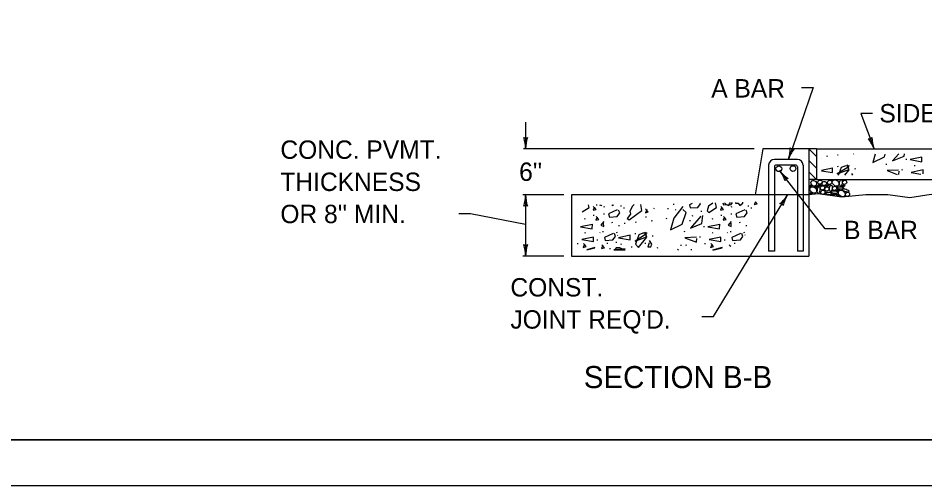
# Model space of a CAD drawing. Extents: x 997.6 to 1037.1, y 998.9 to 1022.9.
# Drawn here: x 1013.83 to 1023.7, y 1000 to 1005.09 of the extents above; entities that cross this region are included whole.
import ezdxf

# ---------------------------------------------------------------- set-up
doc = ezdxf.new("R2010")
doc.units = 0
for name, color, linetype in [('Level 1', 7, 'Continuous'), ('Level 10', 7, 'Continuous'), ('Level 11', 7, 'Continuous'), ('Level 14', 7, 'Continuous')]:
    doc.layers.add(name, color=color, linetype=linetype)

msp = doc.modelspace()

# ---------------------------------------------------------------- linework, layer by layer
at = {"layer": 'Level 1'}
for p, q in [((1022.4834, 1004.3355), (1022.215, 1003.5541)), ((1022.3584, 1004.3355), (1022.4834, 1004.3355)), ((1023.1301, 1004.0545), (1023.0051, 1004.0545)), ((1023.0051, 1004.0545), (1023.1475, 1003.6678)), ((1019.3548, 1003.9596), (1019.3548, 1003.6678)), ((1021.842, 1003.6678), (1019.3306, 1003.6678)), ((1021.9381, 1003.6678), (1021.8548, 1003.1678)), ((1022.4381, 1003.6678), (1021.9381, 1003.6678)), ((1022.5215, 1003.6678), (1022.4381, 1003.6678)), ((1022.5215, 1003.5845), (1022.4381, 1003.6678)), ((1022.4381, 1003.6678), (1022.4381, 1002.5011)), ((1022.5215, 1003.6678), (1022.5215, 1003.3345)), ((1022.5215, 1003.6678), (1024.1218, 1003.6678)), ((1022.3131, 1003.5541), (1022.0631, 1003.5541)), ((1022.5215, 1003.4595), (1022.4381, 1003.5428)), ((1022.0006, 1003.4916), (1022.0006, 1002.5541)), ((1022.0631, 1003.4708), (1022.0631, 1002.5541)), ((1022.2923, 1003.4916), (1022.084, 1003.4916)), ((1022.6155, 1002.798), (1022.1188, 1003.4319)), ((1022.3131, 1003.4708), (1022.3131, 1002.5541)), ((1022.3756, 1003.4916), (1022.3756, 1002.5541)), ((1022.5215, 1003.3345), (1022.4381, 1003.4178)), ((1022.5215, 1003.3345), (1022.4381, 1003.3345)), ((1022.5215, 1003.3345), (1024.1218, 1003.3345)), ((1019.77, 1003.1678), (1019.3267, 1003.1678)), ((1019.3548, 1003.1678), (1019.3548, 1002.5011)), ((1022.4381, 1003.1678), (1019.8548, 1003.1678)), ((1019.8548, 1003.1678), (1019.8548, 1002.5011)), ((1021.399, 1001.8421), (1022.206, 1003.1678)), ((1018.6301, 1002.9661), (1018.7551, 1002.9661)), ((1018.7551, 1002.9661), (1019.3548, 1002.8483)), ((1022.7405, 1002.798), (1022.6155, 1002.798)), ((1022.0631, 1002.5541), (1022.0006, 1002.5541)), ((1022.3756, 1002.5541), (1022.3131, 1002.5541)), ((1019.77, 1002.5011), (1019.3267, 1002.5011)), ((1019.8548, 1002.5011), (1022.4381, 1002.5011)), ((1021.274, 1001.8421), (1021.399, 1001.8421))]:
    msp.add_line(p, q, dxfattribs=at)
for points in [[(1022.7588, 1003.601), (1022.7481, 1003.5997)], [(1022.9274, 1003.613), (1022.9229, 1003.6111)], [(1023.1598, 1003.609), (1023.1332, 1003.5191)], [(1023.26, 1003.5805), (1023.2704, 1003.6113)], [(1023.4179, 1003.6144), (1023.3493, 1003.5378)], [(1023.476, 1003.5885), (1023.4789, 1003.6156)], [(1022.5789, 1003.5618), (1022.5777, 1003.5616)], [(1022.641, 1003.588), (1022.6304, 1003.5866)], [(1023.1332, 1003.5191), (1023.26, 1003.5805)], [(1023.288, 1003.4996), (1023.2774, 1003.4983)], [(1023.3493, 1003.5378), (1023.476, 1003.5885)], [(1023.504, 1003.552), (1023.4934, 1003.5506)], [(1023.6694, 1003.5778), (1023.54, 1003.5511), (1023.668, 1003.5285), (1023.6694, 1003.5791)], [(1022.5745, 1003.4305), (1022.6938, 1003.4094)], [(1022.6951, 1003.4587), (1022.5746, 1003.4339)], [(1022.6938, 1003.4094), (1022.6951, 1003.46)], [(1022.7555, 1003.4754), (1022.7449, 1003.474)], [(1022.8722, 1003.4743), (1022.7469, 1003.397), (1022.8722, 1003.4436), (1022.8575, 1003.493)], [(1022.7895, 1003.465), (1022.7589, 1003.3794)], [(1022.8309, 1003.481), (1022.7895, 1003.465)], [(1022.8295, 1003.3805), (1022.8762, 1003.4383)], [(1022.8802, 1003.4823), (1022.8309, 1003.481)], [(1022.8762, 1003.4383), (1022.8602, 1003.4836)], [(1022.9163, 1003.382), (1022.9042, 1003.401)], [(1022.9454, 1003.4492), (1022.9347, 1003.4479)], [(1023.4146, 1003.437), (1023.2893, 1003.4316)], [(1023.2893, 1003.4316), (1023.3992, 1003.39)], [(1023.4168, 1003.3903), (1023.4213, 1003.425)], [(1023.4582, 1003.4394), (1023.4475, 1003.438)], [(1023.6825, 1003.439), (1023.5531, 1003.4124)], [(1023.5531, 1003.4124), (1023.6557, 1003.3942)], [(1023.5956, 1003.4852), (1023.585, 1003.4839)], [(1023.6812, 1003.3946), (1023.6825, 1003.4404)], [(1024.1218, 1003.1678), (1023.9125, 1003.1416), (1023.771, 1003.1725), (1023.537, 1003.1355), (1023.2969, 1003.1663), (1023.0568, 1003.1663), (1022.7983, 1003.1416), (1022.5397, 1003.1785), (1022.4381, 1003.1678)], [(1019.9715, 1002.9816), (1020.0457, 1003.0288)], [(1020.0457, 1003.0288), (1020.0397, 1003.0573)], [(1020.1053, 1003.0329), (1020.0893, 1002.9995), (1020.1214, 1003.0075), (1020.092, 1003.0409)], [(1020.1234, 1003.058), (1020.1235, 1003.0573)], [(1020.1235, 1003.0573), (1020.133, 1003.058)], [(1020.16, 1003.0582), (1020.1817, 1003.0528)], [(1020.1817, 1003.0528), (1020.1841, 1003.0584)], [(1020.2141, 1003.0362), (1020.2035, 1003.0349)], [(1020.3529, 1003.0051), (1020.2582, 1002.961), (1020.2675, 1002.9264), (1020.3515, 1002.933), (1020.3795, 1002.9717), (1020.3675, 1003.0025)], [(1020.295, 1003.0592), (1020.3004, 1003.0528)], [(1020.3004, 1003.0528), (1020.3101, 1003.0594)], [(1020.3974, 1003.046), (1020.3867, 1003.0447)], [(1020.4301, 1003.0231), (1020.4195, 1003.0218)], [(1020.5191, 1003.0461), (1020.4911, 1002.9915)], [(1020.5378, 1003.0611), (1020.5191, 1003.0461)], [(1020.6191, 1002.9981), (1020.6082, 1003.0616)], [(1020.6747, 1003.0067), (1020.6587, 1002.9734), (1020.6907, 1002.9814), (1020.6614, 1003.0147)], [(1020.7591, 1003.0155), (1020.7525, 1003.0208)], [(1020.9102, 1003.0166), (1020.8995, 1003.0153)], [(1021.0682, 1003.0408), (1020.9695, 1002.914), (1020.9321, 1002.7874), (1021.0589, 1002.8487), (1021.1015, 1002.9755), (1021.0655, 1003.0088)], [(1020.9724, 1003.0624), (1020.9617, 1003.061)], [(1021.1679, 1003.0733), (1021.1375, 1003.0592)], [(1021.1375, 1003.0592), (1021.1469, 1003.0245)], [(1021.1469, 1003.0245), (1021.2309, 1003.0312)], [(1021.2309, 1003.0312), (1021.2589, 1003.0699)], [(1021.2589, 1003.0699), (1021.2566, 1003.0755)], [(1021.3455, 1003.0448), (1021.3295, 1002.9941)], [(1021.3916, 1003.0788), (1021.3455, 1003.0448)], [(1021.3482, 1002.9755), (1021.4323, 1003.0288)], [(1021.4323, 1003.0288), (1021.4215, 1003.0795)], [(1021.4919, 1003.0329), (1021.4759, 1002.9995), (1021.508, 1003.0075), (1021.4785, 1003.0409)], [(1021.5035, 1003.0816), (1021.5101, 1003.0573)], [(1021.5101, 1003.0573), (1021.5941, 1003.064)], [(1021.5188, 1003.082), (1021.5363, 1003.0608)], [(1021.5363, 1003.0608), (1021.5683, 1003.0528)], [(1021.5683, 1003.0528), (1021.575, 1003.0688)], [(1021.575, 1003.0688), (1021.5835, 1003.0835)], [(1021.6007, 1003.0362), (1021.59, 1003.0349)], [(1021.5941, 1003.064), (1021.6088, 1003.0842)], [(1021.6412, 1003.085), (1021.6403, 1003.0755)], [(1021.6403, 1003.0755), (1021.667, 1003.0768)], [(1021.7395, 1003.0051), (1021.6448, 1002.961), (1021.6541, 1002.9264), (1021.7381, 1002.933), (1021.7661, 1002.9717), (1021.7541, 1003.0025)], [(1021.667, 1003.0768), (1021.687, 1003.0528)], [(1021.687, 1003.0528), (1021.7203, 1003.0755)], [(1021.7203, 1003.0755), (1021.7192, 1003.087)], [(1021.784, 1003.046), (1021.7733, 1003.0447)], [(1021.8167, 1003.0231), (1021.806, 1003.0218)], [(1021.8561, 1003.0903), (1021.8425, 1003.0617)], [(1021.8425, 1003.0617), (1021.8745, 1003.0697)], [(1021.8745, 1003.0697), (1021.8562, 1003.0903)], [(1020.1029, 1002.9446), (1020.0922, 1002.9433)], [(1020.1348, 1002.9249), (1020.1188, 1002.8915), (1020.1508, 1002.8995), (1020.1215, 1002.9329)], [(1020.2141, 1002.9577), (1020.2035, 1002.9564)], [(1020.4951, 1002.9581), (1020.4605, 1002.91)], [(1020.4605, 1002.91), (1020.4818, 1002.894)], [(1020.4818, 1002.894), (1020.6191, 1002.9981)], [(1020.4911, 1002.9915), (1020.4951, 1002.9581)], [(1020.6723, 1002.925), (1020.6616, 1002.9236)], [(1020.8939, 1002.9086), (1020.8832, 1002.9073)], [(1020.992, 1003.0035), (1020.9814, 1003.0022)], [(1021.2629, 1002.9341), (1021.1482, 1002.806), (1021.2749, 1002.8567), (1021.2842, 1002.9435)], [(1021.1753, 1002.938), (1021.1646, 1002.9367)], [(1021.2735, 1002.9871), (1021.2628, 1002.9858)], [(1021.3295, 1002.9941), (1021.3482, 1002.9755)], [(1021.4895, 1002.9446), (1021.4788, 1002.9433)], [(1021.5214, 1002.9249), (1021.5054, 1002.8915), (1021.5374, 1002.8995), (1021.508, 1002.9329)], [(1021.6007, 1002.9577), (1021.59, 1002.9564)], [(1020.0817, 1002.846), (1019.9523, 1002.8194), (1020.0804, 1002.7967), (1020.0817, 1002.8474)], [(1020.0047, 1002.9053), (1019.994, 1002.904)], [(1020.2057, 1002.8767), (1020.1737, 1002.8394), (1020.2057, 1002.8234), (1020.2044, 1002.8607)], [(1020.3025, 1002.866), (1020.2918, 1002.8647)], [(1020.3778, 1002.83), (1020.367, 1002.8287)], [(1020.44, 1002.8562), (1020.4293, 1002.8549)], [(1020.5577, 1002.8693), (1020.547, 1002.868)], [(1020.7378, 1002.886), (1020.7218, 1002.8794)], [(1021.1491, 1002.8857), (1021.1385, 1002.8844)], [(1021.303, 1002.8202), (1021.2923, 1002.8189)], [(1021.4683, 1002.846), (1021.3389, 1002.8194), (1021.467, 1002.7967), (1021.4683, 1002.8474)], [(1021.3913, 1002.9053), (1021.3806, 1002.904)], [(1021.5923, 1002.8767), (1021.5603, 1002.8394), (1021.5923, 1002.8234), (1021.591, 1002.8607)], [(1021.689, 1002.866), (1021.6784, 1002.8647)], [(1021.7644, 1002.83), (1021.7536, 1002.8287)], [(1020.008, 1002.7535), (1019.9973, 1002.7521)], [(1020.167, 1002.7572), (1020.1617, 1002.7532)], [(1020.2043, 1002.7665), (1020.1936, 1002.7652)], [(1020.307, 1002.7485), (1020.2124, 1002.7045), (1020.2217, 1002.6698), (1020.3057, 1002.6765), (1020.3337, 1002.7151), (1020.3217, 1002.7459)], [(1020.3515, 1002.7567), (1020.3409, 1002.7554)], [(1020.359, 1002.7265), (1020.3537, 1002.7292)], [(1020.494, 1002.727), (1020.3646, 1002.7003), (1020.4927, 1002.6776), (1020.494, 1002.7283)], [(1020.5545, 1002.7436), (1020.5438, 1002.7423)], [(1020.6711, 1002.7425), (1020.5458, 1002.6652), (1020.6711, 1002.7119), (1020.6565, 1002.7612)], [(1020.6791, 1002.7505), (1020.6298, 1002.7492), (1020.5885, 1002.7332), (1020.5511, 1002.6292), (1020.5845, 1002.5945), (1020.6751, 1002.7065), (1020.6591, 1002.7519)], [(1020.7443, 1002.7175), (1020.7336, 1002.7161)], [(1021.087, 1002.7679), (1021.0763, 1002.7665)], [(1021.3945, 1002.7535), (1021.3839, 1002.7521)], [(1021.5536, 1002.7572), (1021.5483, 1002.7532)], [(1021.5909, 1002.7665), (1021.5802, 1002.7652)], [(1021.6936, 1002.7485), (1021.599, 1002.7045)], [(1021.6923, 1002.6765), (1021.7203, 1002.7151)], [(1021.7203, 1002.7151), (1021.7083, 1002.7459)], [(1021.7381, 1002.7567), (1021.7275, 1002.7554)], [(1021.7444, 1002.7272), (1021.7403, 1002.7292)], [(1019.9261, 1002.6356), (1019.9177, 1002.6346)], [(1020.0948, 1002.7073), (1019.9655, 1002.6806), (1020.0935, 1002.658), (1020.0948, 1002.7086)], [(1019.9974, 1002.629), (1019.9814, 1002.5957), (1020.0134, 1002.6037), (1019.984, 1002.637)], [(1020.1421, 1002.675), (1020.1315, 1002.6736)], [(1020.197, 1002.616), (1020.181, 1002.5826), (1020.213, 1002.5906), (1020.1836, 1002.624)], [(1020.2501, 1002.639), (1020.2395, 1002.6376)], [(1020.3483, 1002.6488), (1020.3376, 1002.6475)], [(1020.3974, 1002.6291), (1020.3867, 1002.6278)], [(1020.6625, 1002.639), (1020.6518, 1002.6376)], [(1020.6991, 1002.6465), (1020.6845, 1002.6012), (1020.7165, 1002.6025), (1020.7285, 1002.6292), (1020.7031, 1002.6692)], [(1021.051, 1002.616), (1021.0403, 1002.6147)], [(1021.2135, 1002.7052), (1021.0882, 1002.6999), (1021.2149, 1002.6519), (1021.2202, 1002.6932)], [(1021.1066, 1002.6193), (1021.0959, 1002.618)], [(1021.2571, 1002.7076), (1021.2465, 1002.7063)], [(1021.3127, 1002.6356), (1021.302, 1002.6343)], [(1021.4814, 1002.7073), (1021.352, 1002.6806), (1021.48, 1002.658), (1021.4814, 1002.7086)], [(1021.384, 1002.629), (1021.368, 1002.5957), (1021.4, 1002.6037), (1021.3706, 1002.637)], [(1021.5287, 1002.675), (1021.518, 1002.6736)], [(1021.5835, 1002.609), (1021.5702, 1002.624)], [(1021.5835, 1002.616), (1021.579, 1002.6065)], [(1021.599, 1002.7045), (1021.6083, 1002.6698)], [(1021.6083, 1002.6698), (1021.6923, 1002.6765)], [(1021.6367, 1002.639), (1021.626, 1002.6376)], [(1020.107, 1002.5945), (1020.0201, 1002.5687)], [(1020.023, 1002.5686), (1020.107, 1002.5919)], [(1020.2796, 1002.58), (1020.2689, 1002.5787)], [(1020.4405, 1002.5812), (1020.3137, 1002.5705), (1020.4391, 1002.5705)], [(1020.339, 1002.5905), (1020.3256, 1002.5675)], [(1020.3791, 1002.5905), (1020.339, 1002.5905)], [(1020.4258, 1002.5692), (1020.3791, 1002.5905)], [(1020.5152, 1002.5996), (1020.5045, 1002.5983)], [(1020.7934, 1002.5899), (1020.7827, 1002.5885)], [(1021.0192, 1002.565), (1021.0095, 1002.5732)], [(1021.1655, 1002.5702), (1021.1548, 1002.5689)], [(1021.4936, 1002.5945), (1021.39, 1002.5637)], [(1021.3916, 1002.5637), (1021.4936, 1002.5919)]]:
    msp.add_lwpolyline(points, dxfattribs=at)
for centre in [(1022.111, 1003.4519), (1022.2655, 1003.4531)]:
    msp.add_circle(centre, 0.0313, dxfattribs=at)
for centre, radius, start, end in [((1019.3548, 1003.8163), 0.0312, 228.7746, 310.89129), ((1018.9642, 1003.6678), 0.3906, 0, 18.66878), ((1019.7454, 1003.6678), 0.3906, 161.34716, 179.99389), ((1023.0962, 1003.8072), 0.0312, 248.97943, 331.09613), ((1022.7809, 1003.5329), 0.3906, 20.20483, 38.87362), ((1023.5141, 1003.8027), 0.3906, 181.55199, 200.19872), ((1018.9642, 1003.6678), 0.3906, 359.98778, 0), ((1021.8456, 1003.681), 0.3906, 341.04787, 359.71665), ((1022.5845, 1003.4273), 0.3906, 142.39503, 161.04176), ((1022.2633, 1003.6946), 0.0312, 209.82246, 291.93916), ((1022.7809, 1003.5329), 0.3906, 20.19261, 20.20483), ((1022.0631, 1003.4916), 0.0625, 90, 180), ((1021.8456, 1003.681), 0.3906, 341.03564, 341.04787), ((1022.3131, 1003.4916), 0.0625, 0, 90), ((1022.084, 1003.4708), 0.0208, 90, 180), ((1022.4263, 1003.6728), 0.3906, 218.06608, 218.07831), ((1022.4263, 1003.6728), 0.3906, 218.07831, 236.74709), ((1021.8113, 1003.191), 0.3906, 19.42546, 38.07219), ((1022.2923, 1003.4708), 0.0208, 0, 90), ((1022.2104, 1003.3149), 0.0312, 86.8529, 168.9696), ((1018.9642, 1003.1678), 0.3906, 341.34716, 359.99389), ((1019.7454, 1003.1678), 0.3906, 179.98778, 180), ((1019.7454, 1003.1678), 0.3906, 180, 198.66878), ((1021.8723, 1003.3709), 0.3906, 310.01881, 328.66554), ((1022.5396, 1002.9647), 0.3906, 148.67165, 167.34043), ((1022.5396, 1002.9647), 0.3906, 148.65943, 148.67165), ((1019.3548, 1003.0192), 0.0312, 48.7746, 130.89129), ((1022.1287, 1003.0409), 0.0312, 17.44625, 99.56294), ((1019.3548, 1002.6497), 0.0312, 228.7746, 310.89129), ((1018.9642, 1002.5011), 0.3906, 0, 18.66878), ((1019.7454, 1002.5011), 0.3906, 161.34716, 179.99389), ((1018.9642, 1002.5011), 0.3906, 359.98778, 0)]:
    msp.add_arc(centre, radius, start, end, dxfattribs=at)
for centre, major_axis, ratio in [((1022.492, 1003.294), (-0.022, 0.0257), 0.840118), ((1022.5597, 1003.3063), (0.0185, 0.0154), 0.914388), ((1022.6059, 1003.2917), (0.0185, 0.0154), 0.914388), ((1022.6644, 1003.3032), (0.0185, 0.0154), 0.914388), ((1022.729, 1003.2971), (-0.0307, 0.0277), 0.725793), ((1022.7868, 1003.2963), (-0.004, -0.0356), 0.389398), ((1022.8268, 1003.3048), (0.0185, 0.0154), 0.914388), ((1022.4593, 1003.2651), (0.0198, 0.0033), 0.466033), ((1022.4858, 1003.2202), (-0.0307, 0.0277), 0.725793), ((1022.5186, 1003.2536), (0.0198, 0.0033), 0.466033), ((1022.5443, 1003.2186), (-0.004, -0.0356), 0.389398), ((1022.5532, 1003.2705), (0.0198, 0.0033), 0.466033), ((1022.5859, 1003.2432), (0.0185, 0.0154), 0.914388), ((1022.5905, 1003.1955), (0.0185, 0.0154), 0.914388), ((1022.6343, 1003.2317), (0.0185, 0.0154), 0.914388), ((1022.6355, 1003.2667), (0.0198, 0.0033), 0.466033), ((1022.6774, 1003.2386), (-0.004, -0.0356), 0.389398), ((1022.7183, 1003.197), (-0.0356, 0.004), 0.389398), ((1022.7182, 1003.2386), (0.0185, 0.0154), 0.914388), ((1022.7524, 1003.2182), (0.0198, 0.0033), 0.466033), ((1022.7813, 1003.2423), (-0.0356, 0.004), 0.389398), ((1022.796, 1003.1818), (-0.0307, 0.0277), 0.725793), ((1022.8117, 1003.2651), (0.0198, 0.0033), 0.466033), ((1022.8391, 1003.215), (-0.0344, 0.0101), 0.389398), ((1022.4593, 1003.182), (0.0198, 0.0033), 0.466033), ((1022.652, 1003.1838), (-0.0356, 0.004), 0.389398), ((1022.7039, 1003.1697), (0.0198, 0.0033), 0.466033), ((1022.7487, 1003.1655), (-0.0153, 0.0131), 0.466033), ((1022.859, 1003.1732), (0.0185, 0.0154), 0.914388)]:
    msp.add_ellipse(centre, major_axis=major_axis, ratio=ratio, dxfattribs=at)
at = {"layer": 'Level 10'}
msp.add_line((1035.5, 1000.5), (1007, 1000.5), dxfattribs=at)
at = {"layer": 'Level 11'}
msp.add_lwpolyline([(1007, 1000.5), (1035.5, 1000.5), (1035.5, 1021.5), (1007, 1021.5)], close=True, dxfattribs=at)
at = {"layer": 'Level 14'}
msp.add_line((1036, 1000), (1000, 1000), dxfattribs=at)

# ---------------------------------------------------------------- texts
at = {"layer": 'Level 1'}
for s, height, p in [('A BAR', 0.2, (1021.3756, 1004.227)), ('SIDEWALK', 0.2, (1023.2058, 1003.9559)), ('CONC. PVMT.', 0.2, (1016.6859, 1003.5596)), ("6''", 0.2, (1019.2847, 1003.3195)), ('THICKNESS', 0.2, (1016.6859, 1003.2096)), ("OR 8'' MIN.", 0.2, (1016.6859, 1002.8596)), ('B BAR', 0.2, (1022.8219, 1002.6855)), ('CONST.', 0.2, (1019.1897, 1002.0615)), ("JOINT REQ'D.", 0.2, (1019.1897, 1001.7115)), ('SECTION B-B', 0.24, (1019.988, 1001.0643))]:
    msp.add_text(s, height=height, dxfattribs=at).set_placement(p)

doc.saveas('drawing.dxf')
